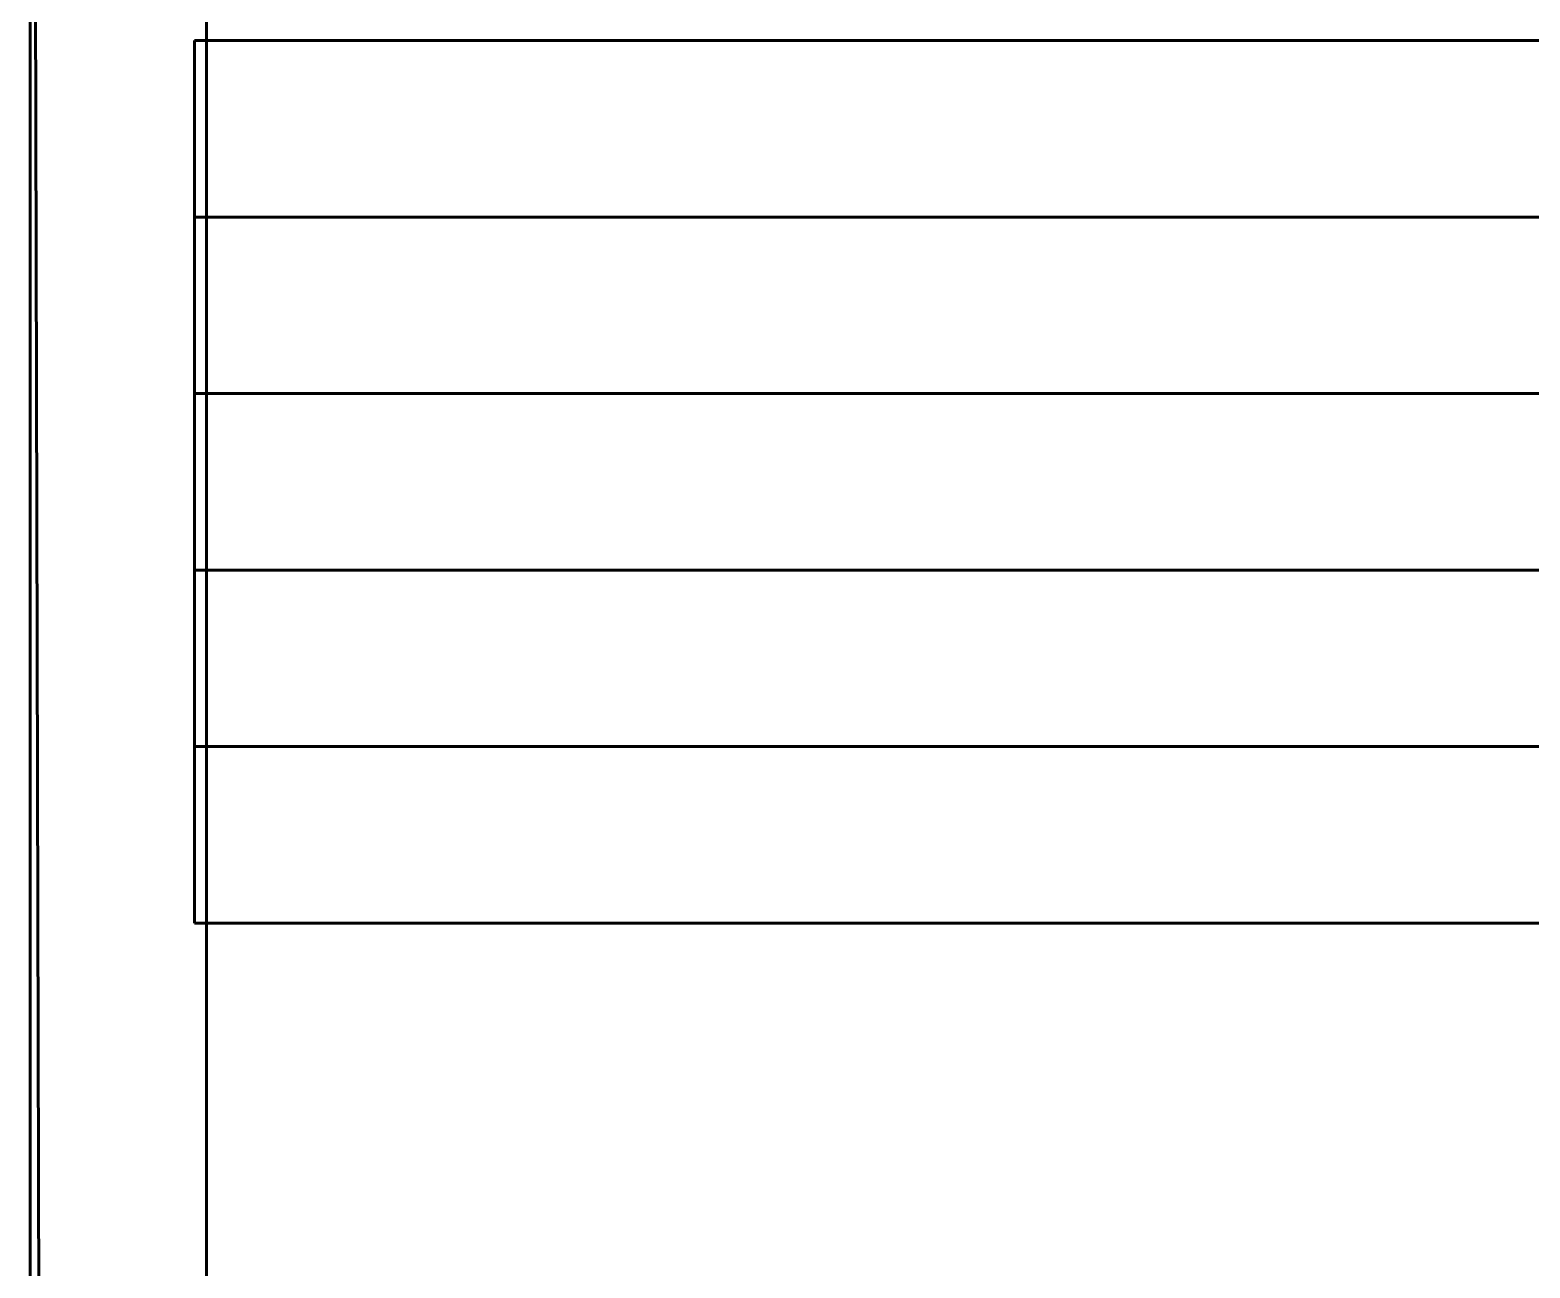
# Model space of a CAD drawing. Extents: x 0 to 297, y 0 to 292.
# Drawn here: x 97.087 to 101.337, y 97.757 to 101.264 of the extents above; entities that cross this region are included whole.
import ezdxf

# ---------------------------------------------------------------- set-up
doc = ezdxf.new("R2010")
doc.units = 0
doc.header["$MEASUREMENT"] = 0
doc.linetypes.add('K5LT_BASIC', pattern=[0])
doc.layers.add('Системный слой', color=7, linetype='Continuous')

# ---------------------------------------------------------------- blocks, each defined once
blk = doc.blocks.new('*U')
at = {"layer": 'Системный слой', "linetype": 'K5LT_BASIC', "lineweight": 60}
for p, q in [((97.5532, 100.7341), (97.5532, 101.2341)), ((97.5532, 101.2341), (105.0338, 101.2341)), ((97.5532, 100.2341), (97.5532, 100.7341)), ((97.5532, 100.7341), (105.0338, 100.7341)), ((105.0338, 100.7341), (97.5532, 100.7341)), ((97.5532, 99.7341), (97.5532, 100.2341)), ((97.5532, 100.2341), (105.0338, 100.2341)), ((105.0338, 100.2341), (97.5532, 100.2341)), ((97.5532, 99.2341), (97.5532, 99.7341)), ((97.5532, 99.7341), (105.0338, 99.7341)), ((105.0338, 99.7341), (97.5532, 99.7341)), ((97.5532, 98.7341), (97.5532, 99.2341)), ((97.5532, 99.2341), (105.0338, 99.2341)), ((105.0338, 99.2341), (97.5532, 99.2341)), ((105.0338, 98.7341), (97.5532, 98.7341))]:
    blk.add_line(p, q, dxfattribs=at)

msp = doc.modelspace()

# ---------------------------------------------------------------- linework, layer by layer
at = {"layer": 'Системный слой', "linetype": 'K5LT_BASIC', "lineweight": 60}
for p, q in [((97.1214, 93.7897), (97.0871, 107.7855)), ((97.5875, 107.7855), (97.5875, 96.2856)), ((97.5875, 107.7855), (97.5875, 93.7855)), ((97.0871, 102.3445), (97.0874, 96.2856))]:
    msp.add_line(p, q, dxfattribs=at)

# ---------------------------------------------------------------- block references
at = {"layer": 'Системный слой'}
msp.add_blockref('*U', (0, 0), dxfattribs=at)
msp.add_blockref('*U', (0, 0), dxfattribs=at)
msp.add_blockref('*U', (0, 0), dxfattribs=at)
msp.add_blockref('*U', (0, 0), dxfattribs=at)
msp.add_blockref('*U', (0, 0), dxfattribs=at)
msp.add_blockref('*U', (0, 0), dxfattribs=at)
msp.add_blockref('*U', (0, 0), dxfattribs=at)
msp.add_blockref('*U', (0, 0), dxfattribs=at)
msp.add_blockref('*U', (0, 0), dxfattribs=at)
msp.add_blockref('*U', (0, 0), dxfattribs=at)
msp.add_blockref('*U', (0, 0), dxfattribs=at)
msp.add_blockref('*U', (0, 0), dxfattribs=at)
msp.add_blockref('*U', (0, 0), dxfattribs=at)
msp.add_blockref('*U', (0, 0), dxfattribs=at)
msp.add_blockref('*U', (0, 0), dxfattribs=at)
msp.add_blockref('*U', (0, 0), dxfattribs=at)
msp.add_blockref('*U', (0, 0), dxfattribs=at)
msp.add_blockref('*U', (0, 0), dxfattribs=at)
msp.add_blockref('*U', (0, 0), dxfattribs=at)
msp.add_blockref('*U', (0, 0), dxfattribs=at)
msp.add_blockref('*U', (0, 0), dxfattribs=at)
msp.add_blockref('*U', (0, 0), dxfattribs=at)
msp.add_blockref('*U', (0, 0), dxfattribs=at)
msp.add_blockref('*U', (0, 0), dxfattribs=at)
msp.add_blockref('*U', (0, 0), dxfattribs=at)
msp.add_blockref('*U', (0, 0), dxfattribs=at)
msp.add_blockref('*U', (0, 0), dxfattribs=at)
msp.add_blockref('*U', (0, 0), dxfattribs=at)
msp.add_blockref('*U', (0, 0), dxfattribs=at)
msp.add_blockref('*U', (0, 0), dxfattribs=at)
msp.add_blockref('*U', (0, 0), dxfattribs=at)
msp.add_blockref('*U', (0, 0), dxfattribs=at)
msp.add_blockref('*U', (0, 0), dxfattribs=at)
msp.add_blockref('*U', (0, 0), dxfattribs=at)
msp.add_blockref('*U', (0, 0), dxfattribs=at)
msp.add_blockref('*U', (0, 0), dxfattribs=at)
msp.add_blockref('*U', (0, 0), dxfattribs=at)
msp.add_blockref('*U', (0, 0), dxfattribs=at)
msp.add_blockref('*U', (0, 0), dxfattribs=at)
msp.add_blockref('*U', (0, 0), dxfattribs=at)
msp.add_blockref('*U', (0, 0), dxfattribs=at)
msp.add_blockref('*U', (0, 0), dxfattribs=at)
msp.add_blockref('*U', (0, 0), dxfattribs=at)
msp.add_blockref('*U', (0, 0), dxfattribs=at)
msp.add_blockref('*U', (0, 0), dxfattribs=at)
msp.add_blockref('*U', (0, 0), dxfattribs=at)
msp.add_blockref('*U', (0, 0), dxfattribs=at)
msp.add_blockref('*U', (0, 0), dxfattribs=at)
msp.add_blockref('*U', (0, 0), dxfattribs=at)
msp.add_blockref('*U', (0, 0), dxfattribs=at)
msp.add_blockref('*U', (0, 0), dxfattribs=at)
msp.add_blockref('*U', (0, 0), dxfattribs=at)
msp.add_blockref('*U', (0, 0), dxfattribs=at)
msp.add_blockref('*U', (0, 0), dxfattribs=at)
msp.add_blockref('*U', (0, 0), dxfattribs=at)
msp.add_blockref('*U', (0, 0), dxfattribs=at)
msp.add_blockref('*U', (0, 0), dxfattribs=at)
msp.add_blockref('*U', (0, 0), dxfattribs=at)
msp.add_blockref('*U', (0, 0), dxfattribs=at)
msp.add_blockref('*U', (0, 0), dxfattribs=at)
msp.add_blockref('*U', (0, 0), dxfattribs=at)
msp.add_blockref('*U', (0, 0), dxfattribs=at)
msp.add_blockref('*U', (0, 0), dxfattribs=at)
msp.add_blockref('*U', (0, 0), dxfattribs=at)
msp.add_blockref('*U', (0, 0), dxfattribs=at)
msp.add_blockref('*U', (0, 0), dxfattribs=at)
msp.add_blockref('*U', (0, 0), dxfattribs=at)
msp.add_blockref('*U', (0, 0), dxfattribs=at)
msp.add_blockref('*U', (0, 0), dxfattribs=at)
msp.add_blockref('*U', (0, 0), dxfattribs=at)
msp.add_blockref('*U', (0, 0), dxfattribs=at)
msp.add_blockref('*U', (0, 0), dxfattribs=at)
msp.add_blockref('*U', (0, 0), dxfattribs=at)
msp.add_blockref('*U', (0, 0), dxfattribs=at)
msp.add_blockref('*U', (0, 0), dxfattribs=at)
msp.add_blockref('*U', (0, 0), dxfattribs=at)
msp.add_blockref('*U', (0, 0), dxfattribs=at)
msp.add_blockref('*U', (0, 0), dxfattribs=at)
msp.add_blockref('*U', (0, 0), dxfattribs=at)
msp.add_blockref('*U', (0, 0), dxfattribs=at)
msp.add_blockref('*U', (0, 0), dxfattribs=at)
msp.add_blockref('*U', (0, 0), dxfattribs=at)
msp.add_blockref('*U', (0, 0), dxfattribs=at)
msp.add_blockref('*U', (0, 0), dxfattribs=at)
msp.add_blockref('*U', (0, 0), dxfattribs=at)
msp.add_blockref('*U', (0, 0), dxfattribs=at)
msp.add_blockref('*U', (0, 0), dxfattribs=at)
msp.add_blockref('*U', (0, 0), dxfattribs=at)
msp.add_blockref('*U', (0, 0), dxfattribs=at)
msp.add_blockref('*U', (0, 0), dxfattribs=at)
msp.add_blockref('*U', (0, 0), dxfattribs=at)
msp.add_blockref('*U', (0, 0), dxfattribs=at)
msp.add_blockref('*U', (0, 0), dxfattribs=at)
msp.add_blockref('*U', (0, 0), dxfattribs=at)
msp.add_blockref('*U', (0, 0), dxfattribs=at)
msp.add_blockref('*U', (0, 0), dxfattribs=at)
msp.add_blockref('*U', (0, 0), dxfattribs=at)
msp.add_blockref('*U', (0, 0), dxfattribs=at)
msp.add_blockref('*U', (0, 0), dxfattribs=at)
msp.add_blockref('*U', (0, 0), dxfattribs=at)
msp.add_blockref('*U', (0, 0), dxfattribs=at)
msp.add_blockref('*U', (0, 0), dxfattribs=at)
msp.add_blockref('*U', (0, 0), dxfattribs=at)
msp.add_blockref('*U', (0, 0), dxfattribs=at)
msp.add_blockref('*U', (0, 0), dxfattribs=at)
msp.add_blockref('*U', (0, 0), dxfattribs=at)
msp.add_blockref('*U', (0, 0), dxfattribs=at)
msp.add_blockref('*U', (0, 0), dxfattribs=at)
msp.add_blockref('*U', (0, 0), dxfattribs=at)
msp.add_blockref('*U', (0, 0), dxfattribs=at)
msp.add_blockref('*U', (0, 0), dxfattribs=at)
msp.add_blockref('*U', (0, 0), dxfattribs=at)
msp.add_blockref('*U', (0, 0), dxfattribs=at)
msp.add_blockref('*U', (0, 0), dxfattribs=at)
msp.add_blockref('*U', (0, 0), dxfattribs=at)
msp.add_blockref('*U', (0, 0), dxfattribs=at)
msp.add_blockref('*U', (0, 0), dxfattribs=at)
msp.add_blockref('*U', (0, 0), dxfattribs=at)
msp.add_blockref('*U', (0, 0), dxfattribs=at)
msp.add_blockref('*U', (0, 0), dxfattribs=at)
msp.add_blockref('*U', (0, 0), dxfattribs=at)
msp.add_blockref('*U', (0, 0), dxfattribs=at)
msp.add_blockref('*U', (0, 0), dxfattribs=at)
msp.add_blockref('*U', (0, 0), dxfattribs=at)
msp.add_blockref('*U', (0, 0), dxfattribs=at)
msp.add_blockref('*U', (0, 0), dxfattribs=at)
msp.add_blockref('*U', (0, 0), dxfattribs=at)
msp.add_blockref('*U', (0, 0), dxfattribs=at)
msp.add_blockref('*U', (0, 0), dxfattribs=at)
msp.add_blockref('*U', (0, 0), dxfattribs=at)
msp.add_blockref('*U', (0, 0), dxfattribs=at)
msp.add_blockref('*U', (0, 0), dxfattribs=at)
msp.add_blockref('*U', (0, 0), dxfattribs=at)
msp.add_blockref('*U', (0, 0), dxfattribs=at)
msp.add_blockref('*U', (0, 0), dxfattribs=at)
msp.add_blockref('*U', (0, 0), dxfattribs=at)
msp.add_blockref('*U', (0, 0), dxfattribs=at)
msp.add_blockref('*U', (0, 0), dxfattribs=at)
msp.add_blockref('*U', (0, 0), dxfattribs=at)
msp.add_blockref('*U', (0, 0), dxfattribs=at)
msp.add_blockref('*U', (0, 0), dxfattribs=at)
msp.add_blockref('*U', (0, 0), dxfattribs=at)
msp.add_blockref('*U', (0, 0), dxfattribs=at)
msp.add_blockref('*U', (0, 0), dxfattribs=at)
msp.add_blockref('*U', (0, 0), dxfattribs=at)
msp.add_blockref('*U', (0, 0), dxfattribs=at)
msp.add_blockref('*U', (0, 0), dxfattribs=at)
msp.add_blockref('*U', (0, 0), dxfattribs=at)
msp.add_blockref('*U', (0, 0), dxfattribs=at)
msp.add_blockref('*U', (0, 0), dxfattribs=at)
msp.add_blockref('*U', (0, 0), dxfattribs=at)
msp.add_blockref('*U', (0, 0), dxfattribs=at)
msp.add_blockref('*U', (0, 0), dxfattribs=at)
msp.add_blockref('*U', (0, 0), dxfattribs=at)
msp.add_blockref('*U', (0, 0), dxfattribs=at)
msp.add_blockref('*U', (0, 0), dxfattribs=at)
msp.add_blockref('*U', (0, 0), dxfattribs=at)
msp.add_blockref('*U', (0, 0), dxfattribs=at)
msp.add_blockref('*U', (0, 0), dxfattribs=at)
msp.add_blockref('*U', (0, 0), dxfattribs=at)
msp.add_blockref('*U', (0, 0), dxfattribs=at)
msp.add_blockref('*U', (0, 0), dxfattribs=at)
msp.add_blockref('*U', (0, 0), dxfattribs=at)
msp.add_blockref('*U', (0, 0), dxfattribs=at)
msp.add_blockref('*U', (0, 0), dxfattribs=at)
msp.add_blockref('*U', (0, 0), dxfattribs=at)
msp.add_blockref('*U', (0, 0), dxfattribs=at)
msp.add_blockref('*U', (0, 0), dxfattribs=at)
msp.add_blockref('*U', (0, 0), dxfattribs=at)
msp.add_blockref('*U', (0, 0), dxfattribs=at)
msp.add_blockref('*U', (0, 0), dxfattribs=at)
msp.add_blockref('*U', (0, 0), dxfattribs=at)
msp.add_blockref('*U', (0, 0), dxfattribs=at)
msp.add_blockref('*U', (0, 0), dxfattribs=at)
msp.add_blockref('*U', (0, 0), dxfattribs=at)
msp.add_blockref('*U', (0, 0), dxfattribs=at)
msp.add_blockref('*U', (0, 0), dxfattribs=at)
msp.add_blockref('*U', (0, 0), dxfattribs=at)
msp.add_blockref('*U', (0, 0), dxfattribs=at)
msp.add_blockref('*U', (0, 0), dxfattribs=at)
msp.add_blockref('*U', (0, 0), dxfattribs=at)
msp.add_blockref('*U', (0, 0), dxfattribs=at)
msp.add_blockref('*U', (0, 0), dxfattribs=at)
msp.add_blockref('*U', (0, 0), dxfattribs=at)
msp.add_blockref('*U', (0, 0), dxfattribs=at)
msp.add_blockref('*U', (0, 0), dxfattribs=at)
msp.add_blockref('*U', (0, 0), dxfattribs=at)
msp.add_blockref('*U', (0, 0), dxfattribs=at)
msp.add_blockref('*U', (0, 0), dxfattribs=at)
msp.add_blockref('*U', (0, 0), dxfattribs=at)
msp.add_blockref('*U', (0, 0), dxfattribs=at)
msp.add_blockref('*U', (0, 0), dxfattribs=at)
msp.add_blockref('*U', (0, 0), dxfattribs=at)
msp.add_blockref('*U', (0, 0), dxfattribs=at)
msp.add_blockref('*U', (0, 0), dxfattribs=at)
msp.add_blockref('*U', (0, 0), dxfattribs=at)
msp.add_blockref('*U', (0, 0), dxfattribs=at)
msp.add_blockref('*U', (0, 0), dxfattribs=at)
msp.add_blockref('*U', (0, 0), dxfattribs=at)
msp.add_blockref('*U', (0, 0), dxfattribs=at)
msp.add_blockref('*U', (0, 0), dxfattribs=at)
msp.add_blockref('*U', (0, 0), dxfattribs=at)
msp.add_blockref('*U', (0, 0), dxfattribs=at)
msp.add_blockref('*U', (0, 0), dxfattribs=at)
msp.add_blockref('*U', (0, 0), dxfattribs=at)
msp.add_blockref('*U', (0, 0), dxfattribs=at)
msp.add_blockref('*U', (0, 0), dxfattribs=at)
msp.add_blockref('*U', (0, 0), dxfattribs=at)
msp.add_blockref('*U', (0, 0), dxfattribs=at)
msp.add_blockref('*U', (0, 0), dxfattribs=at)
msp.add_blockref('*U', (0, 0), dxfattribs=at)
msp.add_blockref('*U', (0, 0), dxfattribs=at)
msp.add_blockref('*U', (0, 0), dxfattribs=at)
msp.add_blockref('*U', (0, 0), dxfattribs=at)
msp.add_blockref('*U', (0, 0), dxfattribs=at)
msp.add_blockref('*U', (0, 0), dxfattribs=at)
msp.add_blockref('*U', (0, 0), dxfattribs=at)
msp.add_blockref('*U', (0, 0), dxfattribs=at)
msp.add_blockref('*U', (0, 0), dxfattribs=at)
msp.add_blockref('*U', (0, 0), dxfattribs=at)
msp.add_blockref('*U', (0, 0), dxfattribs=at)
msp.add_blockref('*U', (0, 0), dxfattribs=at)
msp.add_blockref('*U', (0, 0), dxfattribs=at)
msp.add_blockref('*U', (0, 0), dxfattribs=at)
msp.add_blockref('*U', (0, 0), dxfattribs=at)
msp.add_blockref('*U', (0, 0), dxfattribs=at)
msp.add_blockref('*U', (0, 0), dxfattribs=at)
msp.add_blockref('*U', (0, 0), dxfattribs=at)
msp.add_blockref('*U', (0, 0), dxfattribs=at)
msp.add_blockref('*U', (0, 0), dxfattribs=at)
msp.add_blockref('*U', (0, 0), dxfattribs=at)
msp.add_blockref('*U', (0, 0), dxfattribs=at)
msp.add_blockref('*U', (0, 0), dxfattribs=at)
msp.add_blockref('*U', (0, 0), dxfattribs=at)
msp.add_blockref('*U', (0, 0), dxfattribs=at)
msp.add_blockref('*U', (0, 0), dxfattribs=at)
msp.add_blockref('*U', (0, 0), dxfattribs=at)
msp.add_blockref('*U', (0, 0), dxfattribs=at)
msp.add_blockref('*U', (0, 0), dxfattribs=at)
msp.add_blockref('*U', (0, 0), dxfattribs=at)
msp.add_blockref('*U', (0, 0), dxfattribs=at)
msp.add_blockref('*U', (0, 0), dxfattribs=at)
msp.add_blockref('*U', (0, 0), dxfattribs=at)
msp.add_blockref('*U', (0, 0), dxfattribs=at)
msp.add_blockref('*U', (0, 0), dxfattribs=at)
msp.add_blockref('*U', (0, 0), dxfattribs=at)
msp.add_blockref('*U', (0, 0), dxfattribs=at)
msp.add_blockref('*U', (0, 0), dxfattribs=at)
msp.add_blockref('*U', (0, 0), dxfattribs=at)
msp.add_blockref('*U', (0, 0), dxfattribs=at)
msp.add_blockref('*U', (0, 0), dxfattribs=at)
msp.add_blockref('*U', (0, 0), dxfattribs=at)
msp.add_blockref('*U', (0, 0), dxfattribs=at)
msp.add_blockref('*U', (0, 0), dxfattribs=at)
msp.add_blockref('*U', (0, 0), dxfattribs=at)
msp.add_blockref('*U', (0, 0), dxfattribs=at)
msp.add_blockref('*U', (0, 0), dxfattribs=at)
msp.add_blockref('*U', (0, 0), dxfattribs=at)
msp.add_blockref('*U', (0, 0), dxfattribs=at)
msp.add_blockref('*U', (0, 0), dxfattribs=at)
msp.add_blockref('*U', (0, 0), dxfattribs=at)
msp.add_blockref('*U', (0, 0), dxfattribs=at)
msp.add_blockref('*U', (0, 0), dxfattribs=at)
msp.add_blockref('*U', (0, 0), dxfattribs=at)
msp.add_blockref('*U', (0, 0), dxfattribs=at)
msp.add_blockref('*U', (0, 0), dxfattribs=at)
msp.add_blockref('*U', (0, 0), dxfattribs=at)
msp.add_blockref('*U', (0, 0), dxfattribs=at)
msp.add_blockref('*U', (0, 0), dxfattribs=at)
msp.add_blockref('*U', (0, 0), dxfattribs=at)
msp.add_blockref('*U', (0, 0), dxfattribs=at)
msp.add_blockref('*U', (0, 0), dxfattribs=at)
msp.add_blockref('*U', (0, 0), dxfattribs=at)
msp.add_blockref('*U', (0, 0), dxfattribs=at)
msp.add_blockref('*U', (0, 0), dxfattribs=at)
msp.add_blockref('*U', (0, 0), dxfattribs=at)
msp.add_blockref('*U', (0, 0), dxfattribs=at)
msp.add_blockref('*U', (0, 0), dxfattribs=at)
msp.add_blockref('*U', (0, 0), dxfattribs=at)
msp.add_blockref('*U', (0, 0), dxfattribs=at)
msp.add_blockref('*U', (0, 0), dxfattribs=at)
msp.add_blockref('*U', (0, 0), dxfattribs=at)
msp.add_blockref('*U', (0, 0), dxfattribs=at)
msp.add_blockref('*U', (0, 0), dxfattribs=at)
msp.add_blockref('*U', (0, 0), dxfattribs=at)
msp.add_blockref('*U', (0, 0), dxfattribs=at)
msp.add_blockref('*U', (0, 0), dxfattribs=at)
msp.add_blockref('*U', (0, 0), dxfattribs=at)
msp.add_blockref('*U', (0, 0), dxfattribs=at)
msp.add_blockref('*U', (0, 0), dxfattribs=at)
msp.add_blockref('*U', (0, 0), dxfattribs=at)
msp.add_blockref('*U', (0, 0), dxfattribs=at)
msp.add_blockref('*U', (0, 0), dxfattribs=at)
msp.add_blockref('*U', (0, 0), dxfattribs=at)
msp.add_blockref('*U', (0, 0), dxfattribs=at)
msp.add_blockref('*U', (0, 0), dxfattribs=at)
msp.add_blockref('*U', (0, 0), dxfattribs=at)
msp.add_blockref('*U', (0, 0), dxfattribs=at)
msp.add_blockref('*U', (0, 0), dxfattribs=at)
msp.add_blockref('*U', (0, 0), dxfattribs=at)
msp.add_blockref('*U', (0, 0), dxfattribs=at)
msp.add_blockref('*U', (0, 0), dxfattribs=at)
msp.add_blockref('*U', (0, 0), dxfattribs=at)
msp.add_blockref('*U', (0, 0), dxfattribs=at)
msp.add_blockref('*U', (0, 0), dxfattribs=at)
msp.add_blockref('*U', (0, 0), dxfattribs=at)
msp.add_blockref('*U', (0, 0), dxfattribs=at)
msp.add_blockref('*U', (0, 0), dxfattribs=at)
msp.add_blockref('*U', (0, 0), dxfattribs=at)
msp.add_blockref('*U', (0, 0), dxfattribs=at)
msp.add_blockref('*U', (0, 0), dxfattribs=at)
msp.add_blockref('*U', (0, 0), dxfattribs=at)
msp.add_blockref('*U', (0, 0), dxfattribs=at)
msp.add_blockref('*U', (0, 0), dxfattribs=at)
msp.add_blockref('*U', (0, 0), dxfattribs=at)
msp.add_blockref('*U', (0, 0), dxfattribs=at)
msp.add_blockref('*U', (0, 0), dxfattribs=at)
msp.add_blockref('*U', (0, 0), dxfattribs=at)
msp.add_blockref('*U', (0, 0), dxfattribs=at)
msp.add_blockref('*U', (0, 0), dxfattribs=at)
msp.add_blockref('*U', (0, 0), dxfattribs=at)
msp.add_blockref('*U', (0, 0), dxfattribs=at)
msp.add_blockref('*U', (0, 0), dxfattribs=at)
msp.add_blockref('*U', (0, 0), dxfattribs=at)
msp.add_blockref('*U', (0, 0), dxfattribs=at)
msp.add_blockref('*U', (0, 0), dxfattribs=at)
msp.add_blockref('*U', (0, 0), dxfattribs=at)
msp.add_blockref('*U', (0, 0), dxfattribs=at)
msp.add_blockref('*U', (0, 0), dxfattribs=at)
msp.add_blockref('*U', (0, 0), dxfattribs=at)
msp.add_blockref('*U', (0, 0), dxfattribs=at)
msp.add_blockref('*U', (0, 0), dxfattribs=at)
msp.add_blockref('*U', (0, 0), dxfattribs=at)
msp.add_blockref('*U', (0, 0), dxfattribs=at)
msp.add_blockref('*U', (0, 0), dxfattribs=at)
msp.add_blockref('*U', (0, 0), dxfattribs=at)
msp.add_blockref('*U', (0, 0), dxfattribs=at)
msp.add_blockref('*U', (0, 0), dxfattribs=at)
msp.add_blockref('*U', (0, 0), dxfattribs=at)
msp.add_blockref('*U', (0, 0), dxfattribs=at)
msp.add_blockref('*U', (0, 0), dxfattribs=at)
msp.add_blockref('*U', (0, 0), dxfattribs=at)
msp.add_blockref('*U', (0, 0), dxfattribs=at)
msp.add_blockref('*U', (0, 0), dxfattribs=at)
msp.add_blockref('*U', (0, 0), dxfattribs=at)
msp.add_blockref('*U', (0, 0), dxfattribs=at)
msp.add_blockref('*U', (0, 0), dxfattribs=at)
msp.add_blockref('*U', (0, 0), dxfattribs=at)
msp.add_blockref('*U', (0, 0), dxfattribs=at)
msp.add_blockref('*U', (0, 0), dxfattribs=at)
msp.add_blockref('*U', (0, 0), dxfattribs=at)
msp.add_blockref('*U', (0, 0), dxfattribs=at)
msp.add_blockref('*U', (0, 0), dxfattribs=at)
msp.add_blockref('*U', (0, 0), dxfattribs=at)
msp.add_blockref('*U', (0, 0), dxfattribs=at)
msp.add_blockref('*U', (0, 0), dxfattribs=at)
msp.add_blockref('*U', (0, 0), dxfattribs=at)
msp.add_blockref('*U', (0, 0), dxfattribs=at)
msp.add_blockref('*U', (0, 0), dxfattribs=at)
msp.add_blockref('*U', (0, 0), dxfattribs=at)
msp.add_blockref('*U', (0, 0), dxfattribs=at)
msp.add_blockref('*U', (0, 0), dxfattribs=at)
msp.add_blockref('*U', (0, 0), dxfattribs=at)
msp.add_blockref('*U', (0, 0), dxfattribs=at)
msp.add_blockref('*U', (0, 0), dxfattribs=at)
msp.add_blockref('*U', (0, 0), dxfattribs=at)
msp.add_blockref('*U', (0, 0), dxfattribs=at)
msp.add_blockref('*U', (0, 0), dxfattribs=at)
msp.add_blockref('*U', (0, 0), dxfattribs=at)
msp.add_blockref('*U', (0, 0), dxfattribs=at)
msp.add_blockref('*U', (0, 0), dxfattribs=at)
msp.add_blockref('*U', (0, 0), dxfattribs=at)
msp.add_blockref('*U', (0, 0), dxfattribs=at)
msp.add_blockref('*U', (0, 0), dxfattribs=at)
msp.add_blockref('*U', (0, 0), dxfattribs=at)
msp.add_blockref('*U', (0, 0), dxfattribs=at)
msp.add_blockref('*U', (0, 0), dxfattribs=at)
msp.add_blockref('*U', (0, 0), dxfattribs=at)
msp.add_blockref('*U', (0, 0), dxfattribs=at)
msp.add_blockref('*U', (0, 0), dxfattribs=at)
msp.add_blockref('*U', (0, 0), dxfattribs=at)
msp.add_blockref('*U', (0, 0), dxfattribs=at)
msp.add_blockref('*U', (0, 0), dxfattribs=at)
msp.add_blockref('*U', (0, 0), dxfattribs=at)
msp.add_blockref('*U', (0, 0), dxfattribs=at)
msp.add_blockref('*U', (0, 0), dxfattribs=at)
msp.add_blockref('*U', (0, 0), dxfattribs=at)
msp.add_blockref('*U', (0, 0), dxfattribs=at)
msp.add_blockref('*U', (0, 0), dxfattribs=at)
msp.add_blockref('*U', (0, 0), dxfattribs=at)
msp.add_blockref('*U', (0, 0), dxfattribs=at)
msp.add_blockref('*U', (0, 0), dxfattribs=at)
msp.add_blockref('*U', (0, 0), dxfattribs=at)
msp.add_blockref('*U', (0, 0), dxfattribs=at)
msp.add_blockref('*U', (0, 0), dxfattribs=at)
msp.add_blockref('*U', (0, 0), dxfattribs=at)
msp.add_blockref('*U', (0, 0), dxfattribs=at)
msp.add_blockref('*U', (0, 0), dxfattribs=at)
msp.add_blockref('*U', (0, 0), dxfattribs=at)
msp.add_blockref('*U', (0, 0), dxfattribs=at)
msp.add_blockref('*U', (0, 0), dxfattribs=at)
msp.add_blockref('*U', (0, 0), dxfattribs=at)
msp.add_blockref('*U', (0, 0), dxfattribs=at)
msp.add_blockref('*U', (0, 0), dxfattribs=at)
msp.add_blockref('*U', (0, 0), dxfattribs=at)
msp.add_blockref('*U', (0, 0), dxfattribs=at)
msp.add_blockref('*U', (0, 0), dxfattribs=at)
msp.add_blockref('*U', (0, 0), dxfattribs=at)
msp.add_blockref('*U', (0, 0), dxfattribs=at)
msp.add_blockref('*U', (0, 0), dxfattribs=at)
msp.add_blockref('*U', (0, 0), dxfattribs=at)
msp.add_blockref('*U', (0, 0), dxfattribs=at)
msp.add_blockref('*U', (0, 0), dxfattribs=at)
msp.add_blockref('*U', (0, 0), dxfattribs=at)
msp.add_blockref('*U', (0, 0), dxfattribs=at)
msp.add_blockref('*U', (0, 0), dxfattribs=at)
msp.add_blockref('*U', (0, 0), dxfattribs=at)
msp.add_blockref('*U', (0, 0), dxfattribs=at)
msp.add_blockref('*U', (0, 0), dxfattribs=at)
msp.add_blockref('*U', (0, 0), dxfattribs=at)
msp.add_blockref('*U', (0, 0), dxfattribs=at)

doc.saveas('drawing.dxf')
